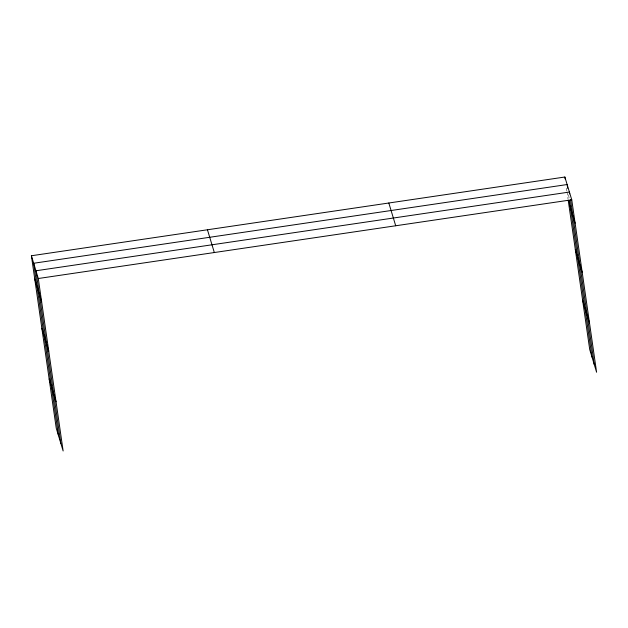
<?xml version="1.0" encoding="UTF-8"?>
<svg xmlns="http://www.w3.org/2000/svg" width="628" height="628" viewBox="0 0 628 628"><rect width="100%" height="100%" fill="white"/><g stroke="black" fill="none" stroke-linecap="round" stroke-linejoin="round"><path stroke-width="0.47" stroke-dasharray="3.14 2.35" d="M568.615 194.813L569.156 198.558M566.48 188.243L566.88 191.045M567.021 191.98L568.097 199.453"/><path stroke-width="0.94" d="M31.4 255.753L38.284 278.51L63.138 450.975L56.253 428.21L31.4 255.753L564.862 177.025L571.747 199.79L596.6 372.247L589.716 349.49L568.23 200.387L575.115 223.152M38.284 278.51L571.747 199.79M575.319 249.591L582.203 272.356M582.627 300.286L589.511 323.043M388.818 203.009L395.703 225.766M207.444 229.769L214.329 252.535M34.768 279.107L41.652 301.872M41.856 328.311L48.741 351.076M49.165 379.006L56.049 401.771M569.675 193.919L569.408 192.05L35.945 270.77L60.798 443.235M570.483 199.523L594.261 364.515M567.673 188.274L567.139 184.538L33.669 263.258L58.522 435.722M569.423 200.426L591.984 357.002M564.862 177.025L565.129 178.894"/></g></svg>
